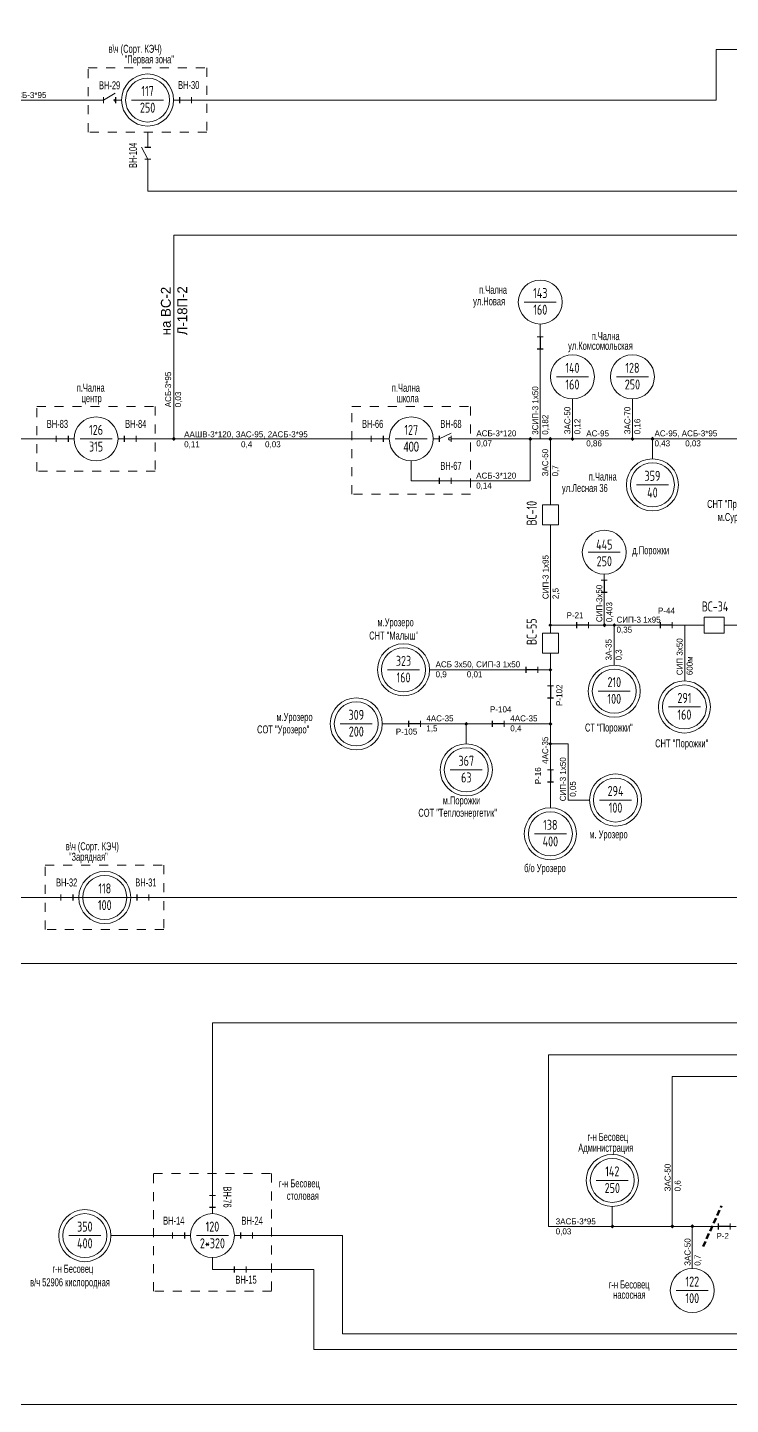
# Model space of a CAD drawing. Header units: millimetres. Extents: x 761 to 2477, y -1102 to -145.
# Drawn here: x 1523.4 to 1601.7, y -507.8 to -354.5 of the extents above; entities that cross this region are included whole.
import ezdxf
from ezdxf.enums import TextEntityAlignment as Align

# ---------------------------------------------------------------- set-up
doc = ezdxf.new("R2010")
doc.units = ezdxf.units.MM
doc.linetypes.add('HIDDEN', pattern=[9.525, 6.35, -3.175])
doc.linetypes.add('JIS_02_1.0', pattern=[2, 1, -1])
for name, color, linetype, lineweight in [('10_КВ', 250, 'Continuous', 18), ('АТРИБУТЫ', 7, 'Continuous', 13), ('РАЗЪЕД_РУБИЛЬН', 150, 'Continuous', 13), ('ТЕКСТ', 7, 'Continuous', 13)]:
    doc.layers.add(name, color=color, linetype=linetype, lineweight=lineweight)
doc.layers.add('Слой1', color=7, linetype='Continuous', lineweight=13, plot=False)
doc.layers.add('СХ_ОПЕРАТИВНАЯ', color=10, linetype='Continuous')
doc.layers.add('ШУНТ_РАЗЪЕД', color=161, linetype='Continuous')
doc.styles.add('ATTRIB', font='txt.shx', dxfattribs={"width": 0.7, "height": 5})
doc.styles.add('ТЕКСТ_МОДЕЛИ', font='txt.shx', dxfattribs={"width": 0.7, "height": 5})

# ---------------------------------------------------------------- blocks, each defined once
blk = doc.blocks.new('ОТВЕТВЛЕНИЕ')
at = {"color": 0, "linetype": 'ByBlock'}
blk.add_solid([(0, 1.06), (1.06, 0), (-1.06, 0), (0, -1.06)], dxfattribs=at)
blk = doc.blocks.new('ТРАНСФ_ПОДСТ')
at = {"color": 7}
blk.add_line((-8, -11), (8, -11), dxfattribs=at)
at = {"color": 0}
blk.add_circle((0, -11), 11, dxfattribs=at)
at = {"layer": 'АТРИБУТЫ', "style": 'ATTRIB', "width": 0.7, "flags": 4}
for tag, p in [('OBOZN', (0, -9)), ('MOCHNOCT', (0, -17.33))]:
    blk.add_attdef(tag, text='', height=5, dxfattribs=at).set_placement(p, align=Align.CENTER)
at = {"layer": 'АТРИБУТЫ', "style": 'ТЕКСТ_МОДЕЛИ', "width": 0.7}
blk.add_attdef('MESTO_1', text='', height=5, dxfattribs=at).set_placement((14, -11), align=Align.BOTTOM_LEFT)
blk.add_attdef('MESTO_2', text='', height=5, dxfattribs=at).set_placement((14, -12), align=Align.TOP_LEFT)
blk = doc.blocks.new('РАЗЪЕДИНИТЕЛЬ')
at = {"color": 0, "linetype": 'ByBlock'}
for p, q in [((0, 0), (0, -3)), ((0, -9), (0, -12))]:
    blk.add_line(p, q, dxfattribs=at)
at = {"layer": 'РАЗЪЕД_РУБИЛЬН', "color": 0, "linetype": 'ByBlock'}
blk.add_line((-1.5, -3), (1.5, -3), dxfattribs=at)
at = {"layer": 'СХ_ОПЕРАТИВНАЯ', "color": 0, "linetype": 'ByBlock'}
blk.add_line((-1.5, -9), (1.5, -9), dxfattribs=at)
at = {"layer": 'ШУНТ_РАЗЪЕД', "color": 0}
blk.add_line((0, -3), (0, -9), dxfattribs=at)
at = {"layer": 'РАЗЪЕД_РУБИЛЬН', "color": 7, "style": 'ATTRIB', "width": 0.7}
blk.add_attdef('ДИСП_НОМ', text='', height=5, dxfattribs=at).set_placement((-4.75, -6), align=Align.MIDDLE_RIGHT)
at = {"layer": 'РАЗЪЕД_РУБИЛЬН', "color": 7, "style": 'ATTRIB', "width": 0.7, "flags": 1}
blk.add_attdef('КОД', text='', height=5, dxfattribs=at).set_placement((-4.75, -12), align=Align.MIDDLE_RIGHT)
blk = doc.blocks.new('ВЫКЛ_НАГРУЗКИ')
at = {"color": 0, "linetype": 'ByBlock'}
for p, q in [((0, 0), (0, -3)), ((0, -9), (0, -12))]:
    blk.add_line(p, q, dxfattribs=at)
at = {"layer": 'РАЗЪЕД_РУБИЛЬН', "color": 0, "linetype": 'ByBlock'}
blk.add_line((-1.5, -3), (1.5, -3), dxfattribs=at)
at = {"layer": 'СХ_ОПЕРАТИВНАЯ', "color": 0, "linetype": 'ByBlock'}
blk.add_line((-1.5, -9), (1.5, -9), dxfattribs=at)
at = {"layer": 'РАЗЪЕД_РУБИЛЬН', "color": 7, "style": 'ATTRIB', "width": 0.7}
blk.add_attdef('ДИСП_НОМ', text='', height=5, dxfattribs=at).set_placement((-4.75, -6), align=Align.MIDDLE_RIGHT)
at = {"layer": 'РАЗЪЕД_РУБИЛЬН', "color": 7, "style": 'ATTRIB', "width": 0.7, "flags": 1}
blk.add_attdef('КОД', text='', height=5, dxfattribs=at).set_placement((-4.75, -12), align=Align.MIDDLE_RIGHT)
blk = doc.blocks.new('ВЫКЛЮЧАТЕЛЬ')
at = {"color": 0, "linetype": 'ByBlock'}
for p, q in [((0, 0), (0, -3)), ((0, -13), (0, -16))]:
    blk.add_line(p, q, dxfattribs=at)
blk.add_lwpolyline([(-4, -3), (4, -3), (4, -13), (-4, -13)], close=True, dxfattribs=at)
at = {"layer": 'АТРИБУТЫ', "style": 'ATTRIB', "width": 0.7}
blk.add_attdef('ДИСП_НОМ', text='', height=5, dxfattribs=at).set_placement((-6, -8), align=Align.MIDDLE_RIGHT)
at = {"layer": 'АТРИБУТЫ', "style": 'ATTRIB', "width": 0.7, "flags": 1}
blk.add_attdef('КОД', text='', height=5, dxfattribs=at).set_placement((-6, -14), align=Align.MIDDLE_RIGHT)

msp = doc.modelspace()

# ---------------------------------------------------------------- linework, layer by layer
at = {"layer": '10_КВ', "color": 7}
for p, q in [((1600.11, -362.56), (1600.11, -356.94)), ((1600.11, -356.94), (1698.26, -356.94)), ((1531.9, -362.59), (1533.17, -361.78)), ((1519.58, -362.59), (1529.41, -362.59)), ((1531.23, -362.59), (1529.41, -362.59)), ((1531.23, -362.59), (1531.9, -362.59)), ((1540.36, -362.56), (1541.7, -362.56)), ((1542.37, -362.56), (1600.11, -362.56)), ((1536.84, -367.15), (1536.84, -366.14)), ((1536.84, -369.16), (1536.13, -367.82)), ((1536.84, -369.83), (1536.84, -372.69)), ((1536.84, -372.69), (1552.37, -372.69)), ((1552.37, -372.71), (1622.52, -372.71)), ((1580.53, -388.92), (1580.53, -387.5)), ((1580.53, -400.29), (1580.53, -390.93)), ((1584.11, -400.29), (1584.11, -395.83)), ((1590.79, -400.29), (1590.79, -395.83)), ((1569.28, -400.29), (1570.61, -399.65)), ((1517.09, -400.29), (1525.94, -400.29)), ((1526.61, -400.29), (1528.61, -400.29)), ((1534.18, -400.29), (1535.52, -400.29)), ((1536.18, -400.29), (1539.72, -400.29)), ((1539.96, -400.29), (1561.04, -400.29)), ((1561.7, -400.29), (1563.04, -400.29)), ((1571.28, -400.29), (1579.42, -400.29)), ((1579.42, -404.96), (1579.42, -400.29)), ((1581.65, -400.29), (1579.42, -400.29)), ((1581.65, -400.29), (1583.87, -400.29)), ((1581.65, -400.29), (1581.65, -406.97)), ((1581.88, -400.29), (1584.11, -400.29)), ((1584.11, -400.29), (1590.79, -400.29)), ((1590.79, -400.29), (1593.02, -400.29)), ((1593.02, -400.29), (1593.02, -402.51)), ((1593.02, -400.29), (1606.29, -400.29)), ((1566.16, -402.74), (1566.16, -404.96)), ((1566.16, -404.96), (1568.61, -404.96)), ((1569.28, -404.96), (1570.61, -404.96)), ((1571.28, -404.96), (1579.42, -404.96)), ((1581.65, -410.53), (1581.65, -420.79)), ((1587.66, -421.03), (1587.66, -415.36)), ((1581.65, -421.03), (1583.87, -421.03)), ((1586.55, -421.03), (1588.77, -421.03)), ((1588.77, -425.48), (1588.77, -421.03)), ((1588.77, -421.03), (1593.23, -421.03)), ((1595.9, -421.03), (1598.13, -421.03)), ((1601.67, -421.03), (1608.35, -421.03)), ((1581.65, -424.49), (1581.65, -427.12)), ((1581.65, -426), (1568.2, -426)), ((1581.65, -429.79), (1581.65, -432.02)), ((1565.17, -432.02), (1562.94, -432.02)), ((1572.29, -432.02), (1567.84, -432.02)), ((1572.29, -432.02), (1574.52, -432.02)), ((1572.29, -432.02), (1572.29, -434.24)), ((1577.19, -432.02), (1581.65, -432.02)), ((1581.65, -432.02), (1581.65, -436.47)), ((1581.65, -439.14), (1581.65, -441.37)), ((1519.13, -451.35), (1558.1, -451.35)), ((1527.13, -451.35), (1528.46, -451.35)), ((1535.59, -451.35), (1536.93, -451.35)), ((1558.1, -451.35), (1759.7, -451.35)), ((1521.68, -458.71), (1767.91, -458.71)), ((1544.02, -486.55), (1544.02, -465.32)), ((1544.02, -465.32), (1770.92, -465.32)), ((1773.94, -468.87), (1581.44, -468.87)), ((1581.44, -468.87), (1581.44, -487.97)), ((1595.23, -472.6), (1595.23, -471.28)), ((1595.23, -471.28), (1783.34, -471.28)), ((1595.23, -483.52), (1595.23, -472.6)), ((1544.02, -481.65), (1544.02, -483.87)), ((1595.23, -487.97), (1595.23, -483.52)), ((1544.02, -485.88), (1544.02, -484.54)), ((1588.55, -487.97), (1588.55, -485.75)), ((1538.9, -489), (1532.7, -489)), ((1539.57, -489), (1540.9, -489)), ((1547.14, -489), (1548.47, -489)), ((1581.44, -487.97), (1588.55, -487.97)), ((1588.55, -487.97), (1595.23, -487.97)), ((1595.23, -487.97), (1597.46, -487.97)), ((1597.46, -487.97), (1599.69, -487.97)), ((1597.46, -488.21), (1597.46, -492.66)), ((1544.02, -491.45), (1544.02, -492.77)), ((1544.02, -492.77), (1545.79, -492.77)), ((1546.46, -492.77), (1547.79, -492.77))]:
    msp.add_line(p, q, dxfattribs=at)
at = {"layer": '10_КВ', "color": 140}
for p, q in [((1539.72, -386.12), (1539.72, -377.6)), ((1539.72, -377.6), (1632.58, -377.6)), ((1539.72, -400.29), (1539.72, -386.12))]:
    msp.add_line(p, q, dxfattribs=at)
at = {"layer": '10_КВ', "color": 7, "ltscale": 100}
for p, q in [((1596.61, -421.04), (1596.61, -427.22)), ((1581.65, -434.24), (1583.62, -434.24)), ((1583.62, -434.24), (1583.62, -440.5)), ((1586.01, -440.5), (1583.62, -440.5))]:
    msp.add_line(p, q, dxfattribs=at)
at = {"layer": '10_КВ', "color": 6, "linetype": 'HIDDEN', "lineweight": 60, "ltscale": 0.1}
msp.add_line((1598.66, -490.22), (1600.71, -485.68), dxfattribs=at)
at = {"layer": '10_КВ', "color": 7, "linetype": 'JIS_02_1.0'}
for points in [[(1530.18, -358.97), (1543.38, -358.97), (1543.38, -366.14), (1530.18, -366.14)], [(1524.45, -396.7), (1537.64, -396.7), (1537.64, -403.87), (1524.45, -403.87)], [(1559.55, -396.7), (1572.74, -396.7), (1572.74, -406.43), (1559.55, -406.43)], [(1525.41, -447.76), (1538.6, -447.76), (1538.6, -454.93), (1525.41, -454.93)], [(1537.47, -482.09), (1550.6, -482.09), (1550.6, -495.17), (1537.47, -495.17)]]:
    msp.add_lwpolyline(points, close=True, dxfattribs=at)
at = {"layer": '10_КВ', "color": 7, "ltscale": 100}
msp.add_lwpolyline([(1548.46, -492.77), (1555.31, -492.77), (1555.31, -501.69), (1632.31, -501.69), (1632.31, -477.04, -0.621286), (1632.34, -473.03), (1790.72, -473.03)], format="xyb", dxfattribs=at)
at = {"layer": '10_КВ', "color": 112, "ltscale": 100}
msp.add_lwpolyline([(1625.44, -499.93), (1558.51, -499.93), (1558.51, -489), (1548.81, -489)], dxfattribs=at)
at = {"layer": '10_КВ', "color": 7}
for centre, radius in [((1536.8, -362.56), 2.9), ((1533.14, -362.59), 0.0917), ((1570.47, -400.29), 0.147), ((1593.02, -405.41), 2.9), ((1565.3, -426), 2.9), ((1588.77, -428.38), 2.9), ((1596.58, -430.14), 2.9), ((1560.04, -432.02), 2.9), ((1572.29, -437.14), 2.9), ((1588.91, -440.5), 2.9), ((1581.65, -444.26), 2.9), ((1532.03, -451.35), 2.9), ((1588.55, -482.85), 2.9), ((1529.81, -489), 2.9)]:
    msp.add_circle(centre, radius, dxfattribs=at)
at = {"layer": 'Слой1', "color": 3}
msp.add_lwpolyline([(1425.25, -507.8), (1845.25, -507.8), (1845.25, -210.8), (1425.25, -210.8)], close=True, dxfattribs=at)

# ---------------------------------------------------------------- block references
at = {"layer": '10_КВ', "color": 7}
ref = msp.add_blockref('ТРАНСФ_ПОДСТ', (1536.8, -360.11), dxfattribs=dict(at, xscale=0.2227016151358459, yscale=0.2227016151358459, zscale=0.2227016151358459))
ref.add_attrib('MESTO_1', 'в\\ч (Сорт. КЭЧ)', dxfattribs={"layer": 'АТРИБУТЫ', "height": 0.8908, "width": 0.7}).set_placement((1532.46, -357.57), align=Align.BOTTOM_LEFT)
ref.add_attrib('MESTO_2', '"Первая зона"', dxfattribs={"layer": 'АТРИБУТЫ', "height": 0.8908, "width": 0.7}).set_placement((1534.25, -357.58), align=Align.TOP_LEFT)
ref.add_attrib('OBOZN', '117', dxfattribs={"layer": 'АТРИБУТЫ', "height": 1.114, "style": 'ATTRIB', "width": 0.7, "flags": 4}).set_placement((1536.8, -362.11), align=Align.CENTER)
ref.add_attrib('MOCHNOCT', '250', dxfattribs={"layer": 'АТРИБУТЫ', "height": 1.114, "style": 'ATTRIB', "width": 0.7, "flags": 4}).set_placement((1536.8, -363.97), align=Align.CENTER)
ref = msp.add_blockref('ВЫКЛ_НАГРУЗКИ', (1531.23, -362.59), dxfattribs=dict(at, xscale=-0.2227016151359577, yscale=0.2227016151359577, zscale=0.2227016151360001, rotation=90))
ref.add_attrib('ДИСП_НОМ', 'ВН-29', dxfattribs={"layer": 'РАЗЪЕД_РУБИЛЬН', "color": 7, "height": 0.891, "width": 0.7}).set_placement((1533.75, -360.92), align=Align.MIDDLE_RIGHT)
ref = msp.add_blockref('ВЫКЛ_НАГРУЗКИ', (1542.37, -362.56), dxfattribs=dict(at, xscale=0.2227016151359577, yscale=0.2227016151359577, zscale=0.2227016151359577, rotation=270))
ref.add_attrib('ДИСП_НОМ', 'ВН-30', dxfattribs={"layer": 'РАЗЪЕД_РУБИЛЬН', "color": 7, "height": 0.891, "width": 0.7}).set_placement((1541.38, -360.89), align=Align.MIDDLE)
ref = msp.add_blockref('ВЫКЛ_НАГРУЗКИ', (1536.84, -369.83), dxfattribs=dict(at, xscale=-0.2227016151359577, yscale=0.2227016151359577, zscale=0.2227016151360001, rotation=180))
ref.add_attrib('ДИСП_НОМ', 'ВН-104', dxfattribs={"layer": 'РАЗЪЕД_РУБИЛЬН', "color": 7, "height": 0.891, "rotation": 90, "width": 0.7}).set_placement((1535.17, -367.31), align=Align.MIDDLE_RIGHT)
ref = msp.add_blockref('ТРАНСФ_ПОДСТ', (1580.53, -382.6), dxfattribs=dict(at, xscale=0.2227016151359577, yscale=0.2227016151359577, zscale=0.2227016151359577))
ref.add_attrib('MESTO_1', 'п.Чална', dxfattribs={"layer": 'АТРИБУТЫ', "height": 0.891, "width": 0.7}).set_placement((1573.71, -384.4), align=Align.BOTTOM_LEFT)
ref.add_attrib('MESTO_2', 'ул.Новая', dxfattribs={"layer": 'АТРИБУТЫ', "height": 0.891, "width": 0.7}).set_placement((1573.05, -384.52), align=Align.TOP_LEFT)
ref.add_attrib('OBOZN', '143', dxfattribs={"layer": 'АТРИБУТЫ', "height": 1.114, "style": 'ATTRIB', "width": 0.7, "flags": 4}).set_placement((1580.53, -384.61), align=Align.CENTER)
ref.add_attrib('MOCHNOCT', '160', dxfattribs={"layer": 'АТРИБУТЫ', "height": 1.114, "style": 'ATTRIB', "width": 0.7, "flags": 4}).set_placement((1580.53, -386.46), align=Align.CENTER)
for name, p, xscale, yscale, zscale in [('РАЗЪЕДИНИТЕЛЬ', (1580.53, -388.25), 0.2227016151359577, 0.2227016151359577, 0.2227016151359577), ('ОТВЕТВЛЕНИЕ', (1539.72, -400.29), 0.2227016151358459, 0.2227016151358459, 0.2227016151358459), ('ОТВЕТВЛЕНИЕ', (1579.42, -400.29), 0.2227016151358459, 0.2227016151358459, 0.2227016151358459), ('ОТВЕТВЛЕНИЕ', (1581.65, -400.29), 0.2227016151358459, 0.2227016151358459, 0.2227016151358459), ('ОТВЕТВЛЕНИЕ', (1584.11, -400.29), 0.2227016151358459, 0.2227016151358459, 0.2227016151358459), ('ОТВЕТВЛЕНИЕ', (1590.79, -400.29), 0.2227016151358459, 0.2227016151358459, 0.2227016151358459), ('ОТВЕТВЛЕНИЕ', (1593.02, -400.29), 0.2227016151358459, 0.2227016151358459, 0.2227016151358459), ('РАЗЪЕДИНИТЕЛЬ', (1587.66, -415.36), 0.2227016151358459, 0.2227016151358459, 0.2227016151358459), ('ОТВЕТВЛЕНИЕ', (1581.65, -421.03), 0.2227016151358459, 0.2227016151358459, 0.2227016151358459), ('ОТВЕТВЛЕНИЕ', (1587.67, -421.03), 0.2227016151358459, 0.2227016151358459, 0.2227016151358459), ('ОТВЕТВЛЕНИЕ', (1588.78, -421.03), 0.2227016151358459, 0.2227016151358459, 0.2227016151358459), ('ОТВЕТВЛЕНИЕ', (1581.65, -426), 0.2227016151358459, 0.2227016151358459, 0.2227016151358459), ('РАЗЪЕДИНИТЕЛЬ', (1581.65, -427.12), 0.2227016151358459, 0.2227016151358459, 0.2227016151358459), ('ОТВЕТВЛЕНИЕ', (1572.29, -432.02), 0.2227016151358459, 0.2227016151358459, 0.2227016151358459), ('ОТВЕТВЛЕНИЕ', (1581.65, -432.02), 0.2227016151358459, 0.2227016151358459, 0.2227016151358459), ('ОТВЕТВЛЕНИЕ', (1581.65, -434.24), 0.2227016151358459, 0.2227016151358459, 0.2227016151358459), ('РАЗЪЕДИНИТЕЛЬ', (1581.65, -436.47), 0.2227016151358459, 0.2227016151358459, 0.2227016151358459), ('ОТВЕТВЛЕНИЕ', (1588.56, -487.97), 0.2227016151358459, 0.2227016151358459, 0.2227016151358459), ('ОТВЕТВЛЕНИЕ', (1595.24, -487.97), 0.2227016151358459, 0.2227016151358459, 0.2227016151358459), ('ОТВЕТВЛЕНИЕ', (1597.46, -487.97), 0.2227016151358459, 0.2227016151358459, 0.2227016151358459)]:
    msp.add_blockref(name, p, dxfattribs=dict(at, xscale=xscale, yscale=yscale, zscale=zscale))
ref = msp.add_blockref('ТРАНСФ_ПОДСТ', (1584.11, -390.93), dxfattribs=dict(at, xscale=0.2227016151358459, yscale=0.2227016151358459, zscale=0.2227016151358459))
ref.add_attrib('MESTO_1', 'п.Чална', dxfattribs={"layer": 'АТРИБУТЫ', "height": 0.891, "width": 0.7}).set_placement((1586.25, -389.56), align=Align.BOTTOM_LEFT)
ref.add_attrib('MESTO_2', 'ул.Комсомольская', dxfattribs={"layer": 'АТРИБУТЫ', "height": 0.8908, "width": 0.7}).set_placement((1583.63, -389.48), align=Align.TOP_LEFT)
ref.add_attrib('OBOZN', '140', dxfattribs={"layer": 'АТРИБУТЫ', "height": 1.114, "style": 'ATTRIB', "width": 0.7, "flags": 4}).set_placement((1584.11, -392.94), align=Align.CENTER)
ref.add_attrib('MOCHNOCT', '160', dxfattribs={"layer": 'АТРИБУТЫ', "height": 1.114, "style": 'ATTRIB', "width": 0.7, "flags": 4}).set_placement((1584.11, -394.79), align=Align.CENTER)
at = {"layer": '10_КВ', "color": 7, "xscale": 0.2227016151358459, "yscale": 0.2227016151358459, "zscale": 0.2227016151358459}
msp.add_blockref('ТРАНСФ_ПОДСТ', (1590.79, -390.93), dxfattribs=at).add_auto_attribs({'OBOZN': '128', 'MOCHNOCT': '250'})
at = {"layer": '10_КВ', "color": 7}
ref = msp.add_blockref('ТРАНСФ_ПОДСТ', (1531.06, -397.84), dxfattribs=dict(at, xscale=0.2227016151358459, yscale=0.2227016151358459, zscale=0.2227016151358459))
ref.add_attrib('MESTO_1', 'п.Чална', dxfattribs={"layer": 'АТРИБУТЫ', "height": 0.891, "width": 0.7}).set_placement((1528.91, -395.3), align=Align.BOTTOM_LEFT)
ref.add_attrib('MESTO_2', 'центр', dxfattribs={"layer": 'АТРИБУТЫ', "height": 0.891, "width": 0.7}).set_placement((1529.45, -395.31), align=Align.TOP_LEFT)
ref.add_attrib('OBOZN', '126', dxfattribs={"layer": 'АТРИБУТЫ', "height": 1.114, "style": 'ATTRIB', "width": 0.7, "flags": 4}).set_placement((1531.06, -399.84), align=Align.CENTER)
ref.add_attrib('MOCHNOCT', '315', dxfattribs={"layer": 'АТРИБУТЫ', "height": 1.114, "style": 'ATTRIB', "width": 0.7, "flags": 4}).set_placement((1531.06, -401.7), align=Align.CENTER)
ref = msp.add_blockref('ТРАНСФ_ПОДСТ', (1566.16, -397.84), dxfattribs=dict(at, xscale=0.2227016151358459, yscale=0.2227016151358459, zscale=0.2227016151358459))
ref.add_attrib('MESTO_1', 'п.Чална', dxfattribs={"layer": 'АТРИБУТЫ', "height": 0.891, "width": 0.7}).set_placement((1564.01, -395.31), align=Align.BOTTOM_LEFT)
ref.add_attrib('MESTO_2', 'школа', dxfattribs={"layer": 'АТРИБУТЫ', "height": 0.891, "width": 0.7}).set_placement((1564.55, -395.32), align=Align.TOP_LEFT)
ref.add_attrib('OBOZN', '127', dxfattribs={"layer": 'АТРИБУТЫ', "height": 1.114, "style": 'ATTRIB', "width": 0.7, "flags": 4}).set_placement((1566.16, -399.84), align=Align.CENTER)
ref.add_attrib('MOCHNOCT', '400', dxfattribs={"layer": 'АТРИБУТЫ', "height": 1.092, "width": 0.7, "flags": 4}).set_placement((1566.16, -401.7), align=Align.CENTER)
ref = msp.add_blockref('ВЫКЛ_НАГРУЗКИ', (1525.94, -400.29), dxfattribs=dict(at, xscale=-0.2227016151359717, yscale=0.2227016151359717, zscale=0.2227016151360001, rotation=90))
ref.add_attrib('ДИСП_НОМ', 'ВН-83', dxfattribs={"layer": 'РАЗЪЕД_РУБИЛЬН', "color": 7, "height": 0.891, "width": 0.7}).set_placement((1527.94, -398.62), align=Align.MIDDLE_RIGHT)
ref = msp.add_blockref('ВЫКЛ_НАГРУЗКИ', (1536.18, -400.29), dxfattribs=dict(at, xscale=0.2227016151359717, yscale=0.2227016151359717, zscale=0.2227016151359717, rotation=270))
ref.add_attrib('ДИСП_НОМ', 'ВН-84', dxfattribs={"layer": 'РАЗЪЕД_РУБИЛЬН', "color": 7, "height": 0.891, "width": 0.7}).set_placement((1535.48, -398.62), align=Align.MIDDLE)
ref = msp.add_blockref('ВЫКЛ_НАГРУЗКИ', (1561.04, -400.29), dxfattribs=dict(at, xscale=-0.2227016151359717, yscale=0.2227016151359717, zscale=0.2227016151360001, rotation=90))
ref.add_attrib('ДИСП_НОМ', 'ВН-66', dxfattribs={"layer": 'РАЗЪЕД_РУБИЛЬН', "color": 7, "height": 0.891, "width": 0.7}).set_placement((1563.04, -398.62), align=Align.MIDDLE_RIGHT)
ref = msp.add_blockref('ВЫКЛ_НАГРУЗКИ', (1571.28, -400.29), dxfattribs=dict(at, xscale=0.2227016151359717, yscale=0.2227016151359717, zscale=0.2227016151359717, rotation=270))
ref.add_attrib('ДИСП_НОМ', 'ВН-68', dxfattribs={"layer": 'РАЗЪЕД_РУБИЛЬН', "color": 7, "height": 0.891, "width": 0.7}).set_placement((1570.58, -398.62), align=Align.MIDDLE)
ref = msp.add_blockref('ВЫКЛ_НАГРУЗКИ', (1571.28, -404.96), dxfattribs=dict(at, xscale=0.2227016151359717, yscale=0.2227016151359717, zscale=0.2227016151359717, rotation=270))
ref.add_attrib('ДИСП_НОМ', 'ВН-67', dxfattribs={"layer": 'РАЗЪЕД_РУБИЛЬН', "color": 7, "height": 0.891, "width": 0.7}).set_placement((1570.58, -403.29), align=Align.MIDDLE)
ref = msp.add_blockref('ТРАНСФ_ПОДСТ', (1593.02, -402.96), dxfattribs=dict(at, xscale=0.2227016151358459, yscale=0.2227016151358459, zscale=0.2227016151358459))
ref.add_attrib('MESTO_1', 'п.Чална', dxfattribs={"layer": 'АТРИБУТЫ', "height": 0.891, "width": 0.7}).set_placement((1585.93, -405.2), align=Align.BOTTOM_LEFT)
ref.add_attrib('MESTO_2', 'ул.Лесная 36', dxfattribs={"layer": 'АТРИБУТЫ', "height": 0.8908, "width": 0.7}).set_placement((1582.94, -405.31), align=Align.TOP_LEFT)
ref.add_attrib('OBOZN', '359', dxfattribs={"layer": 'АТРИБУТЫ', "height": 1.114, "style": 'ATTRIB', "width": 0.7, "flags": 4}).set_placement((1593.02, -404.96), align=Align.CENTER)
ref.add_attrib('MOCHNOCT', '40', dxfattribs={"layer": 'АТРИБУТЫ', "height": 1.114, "style": 'ATTRIB', "width": 0.7, "flags": 4}).set_placement((1593.02, -406.82), align=Align.CENTER)
ref = msp.add_blockref('ВЫКЛЮЧАТЕЛЬ', (1581.65, -406.97), dxfattribs=dict(at, xscale=-0.2227016151358459, yscale=0.2227016151359717, zscale=0.2227016151360001))
ref.add_attrib('ДИСП_НОМ', 'ВС-10', dxfattribs={"layer": 'АТРИБУТЫ', "height": 1.114, "rotation": 90, "style": 'ATTRIB', "width": 0.7}).set_placement((1579.57, -407.19), align=Align.MIDDLE_RIGHT)
ref = msp.add_blockref('ТРАНСФ_ПОДСТ', (1609.41, -411.23), dxfattribs=dict(at, xscale=-0.2227016151358459, yscale=0.2227016151358459, zscale=0.2227016151358459, rotation=180))
ref.add_attrib('MESTO_1', 'м.Сургуба', dxfattribs={"layer": 'АТРИБУТЫ', "height": 0.891, "width": 0.7}).set_placement((1600.28, -409.7), align=Align.BOTTOM_LEFT)
ref.add_attrib('MESTO_2', 'СНТ "Природа"', dxfattribs={"layer": 'АТРИБУТЫ', "height": 0.8908, "width": 0.7}).set_placement((1599.11, -407.09), align=Align.TOP_LEFT)
ref.add_attrib('OBOZN', '160', dxfattribs={"layer": 'АТРИБУТЫ', "height": 1.114, "style": 'ATTRIB', "width": 0.7, "flags": 4}).set_placement((1609.41, -410.34), align=Align.CENTER)
ref.add_attrib('MOCHNOCT', '401', dxfattribs={"layer": 'АТРИБУТЫ', "height": 1.114, "style": 'ATTRIB', "width": 0.7, "flags": 4}).set_placement((1609.41, -408.48), align=Align.CENTER)
ref = msp.add_blockref('ТРАНСФ_ПОДСТ', (1587.66, -415.36), dxfattribs=dict(at, xscale=-0.2227016151358459, yscale=0.2227016151358459, zscale=0.2227016151358459, rotation=180))
ref.add_attrib('MESTO_1', 'д.Порожки', dxfattribs={"layer": 'АТРИБУТЫ', "height": 0.891, "width": 0.7}).set_placement((1590.78, -413.4), align=Align.BOTTOM_LEFT)
ref.add_attrib('OBOZN', '250', dxfattribs={"layer": 'АТРИБУТЫ', "height": 1.114, "style": 'ATTRIB', "width": 0.7, "flags": 4}).set_placement((1587.66, -414.47), align=Align.CENTER)
ref.add_attrib('MOCHNOCT', '445', dxfattribs={"layer": 'АТРИБУТЫ', "height": 1.114, "style": 'ATTRIB', "width": 0.7, "flags": 4}).set_placement((1587.66, -412.61), align=Align.CENTER)
ref = msp.add_blockref('ВЫКЛЮЧАТЕЛЬ', (1601.69, -421.03), dxfattribs=dict(at, xscale=-0.2227016151359717, yscale=0.2227016151359717, zscale=0.2227016151360001, rotation=270))
ref.add_attrib('ДИСП_НОМ', 'ВС-34', dxfattribs={"layer": 'АТРИБУТЫ', "height": 1.114, "style": 'ATTRIB', "width": 0.7}).set_placement((1601.47, -418.95), align=Align.MIDDLE_RIGHT)
ref = msp.add_blockref('ТРАНСФ_ПОДСТ', (1565.3, -423.55), dxfattribs=dict(at, xscale=0.2227016151358459, yscale=0.2227016151358459, zscale=0.2227016151358459))
ref.add_attrib('MESTO_1', 'м.Урозеро', dxfattribs={"layer": 'АТРИБУТЫ', "height": 0.891, "width": 0.7}).set_placement((1562.4, -421.42), align=Align.BOTTOM_LEFT)
ref.add_attrib('MESTO_2', 'СНТ "Малыш"', dxfattribs={"layer": 'АТРИБУТЫ', "height": 0.8908, "width": 0.7}).set_placement((1561.48, -421.74), align=Align.TOP_LEFT)
ref.add_attrib('OBOZN', '323', dxfattribs={"layer": 'АТРИБУТЫ', "height": 1.114, "style": 'ATTRIB', "width": 0.7, "flags": 4}).set_placement((1565.3, -425.56), align=Align.CENTER)
ref.add_attrib('MOCHNOCT', '160', dxfattribs={"layer": 'АТРИБУТЫ', "height": 1.114, "style": 'ATTRIB', "width": 0.7, "flags": 4}).set_placement((1565.3, -427.41), align=Align.CENTER)
ref = msp.add_blockref('ВЫКЛЮЧАТЕЛЬ', (1581.65, -421.26), dxfattribs=dict(at, xscale=-0.2227016151358459, yscale=0.2227016151359717, zscale=0.2227016151360001))
ref.add_attrib('ДИСП_НОМ', 'ВС-55', dxfattribs={"layer": 'АТРИБУТЫ', "height": 1.114, "rotation": 90, "style": 'ATTRIB', "width": 0.7}).set_placement((1579.57, -420.28), align=Align.MIDDLE_RIGHT)
at = {"layer": '10_КВ', "color": 7, "xscale": 0.2227016151359717, "yscale": 0.2227016151359717, "zscale": 0.2227016151359717, "rotation": 270}
for p in [(1586.55, -421.03), (1595.9, -421.03), (1580.92, -426), (1567.84, -432.02), (1577.19, -432.02)]:
    msp.add_blockref('РАЗЪЕДИНИТЕЛЬ', p, dxfattribs=at)
at = {"layer": '10_КВ', "color": 7}
ref = msp.add_blockref('ТРАНСФ_ПОДСТ', (1588.77, -425.93), dxfattribs=dict(at, xscale=0.2227016151358459, yscale=0.2227016151358459, zscale=0.2227016151358459))
ref.add_attrib('MESTO_1', 'СТ "Порожки"', dxfattribs={"layer": 'АТРИБУТЫ', "height": 0.8908, "width": 0.7}).set_placement((1585.51, -433.14), align=Align.BOTTOM_LEFT)
ref.add_attrib('OBOZN', '210', dxfattribs={"layer": 'АТРИБУТЫ', "height": 1.114, "style": 'ATTRIB', "width": 0.7, "flags": 4}).set_placement((1588.77, -427.93), align=Align.CENTER)
ref.add_attrib('MOCHNOCT', '100', dxfattribs={"layer": 'АТРИБУТЫ', "height": 1.114, "style": 'ATTRIB', "width": 0.7, "flags": 4}).set_placement((1588.77, -429.79), align=Align.CENTER)
ref = msp.add_blockref('ТРАНСФ_ПОДСТ', (1596.58, -427.69), dxfattribs=dict(at, xscale=0.2227016151358459, yscale=0.2227016151358459, zscale=0.2227016151358459))
ref.add_attrib('MESTO_1', 'СНТ "Порожки"', dxfattribs={"layer": 'АТРИБУТЫ', "height": 0.8908, "width": 0.7}).set_placement((1593.32, -434.9), align=Align.BOTTOM_LEFT)
ref.add_attrib('OBOZN', '291', dxfattribs={"layer": 'АТРИБУТЫ', "height": 1.114, "style": 'ATTRIB', "width": 0.7, "flags": 4}).set_placement((1596.58, -429.69), align=Align.CENTER)
ref.add_attrib('MOCHNOCT', '160', dxfattribs={"layer": 'АТРИБУТЫ', "height": 1.114, "style": 'ATTRIB', "width": 0.7, "flags": 4}).set_placement((1596.58, -431.55), align=Align.CENTER)
ref = msp.add_blockref('ТРАНСФ_ПОДСТ', (1560.04, -429.57), dxfattribs=dict(at, xscale=0.2227016151358459, yscale=0.2227016151358459, zscale=0.2227016151358459))
ref.add_attrib('MESTO_1', 'м.Урозеро', dxfattribs={"layer": 'АТРИБУТЫ', "height": 0.891, "width": 0.7}).set_placement((1551.14, -431.97), align=Align.BOTTOM_LEFT)
ref.add_attrib('MESTO_2', 'СОТ "Урозеро"', dxfattribs={"layer": 'АТРИБУТЫ', "height": 0.8908, "width": 0.7}).set_placement((1548.99, -432.19), align=Align.TOP_LEFT)
ref.add_attrib('OBOZN', '309', dxfattribs={"layer": 'АТРИБУТЫ', "height": 1.114, "style": 'ATTRIB', "width": 0.7, "flags": 4}).set_placement((1560.04, -431.57), align=Align.CENTER)
ref.add_attrib('MOCHNOCT', '200', dxfattribs={"layer": 'АТРИБУТЫ', "height": 1.114, "style": 'ATTRIB', "width": 0.7, "flags": 4}).set_placement((1560.04, -433.43), align=Align.CENTER)
ref = msp.add_blockref('ТРАНСФ_ПОДСТ', (1572.29, -434.69), dxfattribs=dict(at, xscale=0.2227016151358459, yscale=0.2227016151358459, zscale=0.2227016151358459))
ref.add_attrib('MESTO_1', 'м.Порожки', dxfattribs={"layer": 'АТРИБУТЫ', "height": 0.891, "width": 0.7}).set_placement((1569.67, -441.25), align=Align.BOTTOM_LEFT)
ref.add_attrib('MESTO_2', 'СОТ "Теплоэнергетик"', dxfattribs={"layer": 'АТРИБУТЫ', "height": 0.8908, "width": 0.7}).set_placement((1566.95, -441.47), align=Align.TOP_LEFT)
ref.add_attrib('OBOZN', '367', dxfattribs={"layer": 'АТРИБУТЫ', "height": 1.114, "style": 'ATTRIB', "width": 0.7, "flags": 4}).set_placement((1572.29, -436.69), align=Align.CENTER)
ref.add_attrib('MOCHNOCT', '63', dxfattribs={"layer": 'АТРИБУТЫ', "height": 1.114, "style": 'ATTRIB', "width": 0.7, "flags": 4}).set_placement((1572.29, -438.55), align=Align.CENTER)
ref = msp.add_blockref('ТРАНСФ_ПОДСТ', (1588.91, -438.05), dxfattribs=dict(at, xscale=0.2227016151358459, yscale=0.2227016151358459, zscale=0.2227016151358459))
ref.add_attrib('MESTO_1', 'м. Урозеро', dxfattribs={"layer": 'АТРИБУТЫ', "height": 0.891, "width": 0.7}).set_placement((1585.99, -445.03), align=Align.BOTTOM_LEFT)
ref.add_attrib('OBOZN', '294', dxfattribs={"layer": 'АТРИБУТЫ', "height": 1.114, "style": 'ATTRIB', "width": 0.7, "flags": 4}).set_placement((1588.91, -440.05), align=Align.CENTER)
ref.add_attrib('MOCHNOCT', '100', dxfattribs={"layer": 'АТРИБУТЫ', "height": 1.114, "style": 'ATTRIB', "width": 0.7, "flags": 4}).set_placement((1588.91, -441.91), align=Align.CENTER)
ref = msp.add_blockref('ТРАНСФ_ПОДСТ', (1581.65, -441.81), dxfattribs=dict(at, xscale=0.2227016151358459, yscale=0.2227016151358459, zscale=0.2227016151358459))
ref.add_attrib('MESTO_1', 'б/о Урозеро', dxfattribs={"layer": 'АТРИБУТЫ', "height": 0.8908, "width": 0.7}).set_placement((1578.73, -448.79), align=Align.BOTTOM_LEFT)
ref.add_attrib('OBOZN', '138', dxfattribs={"layer": 'АТРИБУТЫ', "height": 1.114, "style": 'ATTRIB', "width": 0.7, "flags": 4}).set_placement((1581.65, -443.82), align=Align.CENTER)
ref.add_attrib('MOCHNOCT', '400', dxfattribs={"layer": 'АТРИБУТЫ', "height": 1.114, "style": 'ATTRIB', "width": 0.7, "flags": 4}).set_placement((1581.65, -445.67), align=Align.CENTER)
ref = msp.add_blockref('ТРАНСФ_ПОДСТ', (1532.03, -448.9), dxfattribs=dict(at, xscale=0.2227016151358459, yscale=0.2227016151358459, zscale=0.2227016151358459))
ref.add_attrib('MESTO_1', 'в\\ч (Сорт. КЭЧ)', dxfattribs={"layer": 'АТРИБУТЫ', "height": 0.8908, "width": 0.7}).set_placement((1527.69, -446.36), align=Align.BOTTOM_LEFT)
ref.add_attrib('MESTO_2', '"Зарядная"', dxfattribs={"layer": 'АТРИБУТЫ', "height": 0.891, "width": 0.7}).set_placement((1528.03, -446.37), align=Align.TOP_LEFT)
ref.add_attrib('OBOZN', '118', dxfattribs={"layer": 'АТРИБУТЫ', "height": 1.114, "style": 'ATTRIB', "width": 0.7, "flags": 4}).set_placement((1532.03, -450.9), align=Align.CENTER)
ref.add_attrib('MOCHNOCT', '100', dxfattribs={"layer": 'АТРИБУТЫ', "height": 1.114, "style": 'ATTRIB', "width": 0.7, "flags": 4}).set_placement((1532.03, -452.76), align=Align.CENTER)
ref = msp.add_blockref('ВЫКЛ_НАГРУЗКИ', (1526.46, -451.35), dxfattribs=dict(at, xscale=-0.2227016151359577, yscale=0.2227016151359577, zscale=0.2227016151360001, rotation=90))
ref.add_attrib('ДИСП_НОМ', 'ВН-32', dxfattribs={"layer": 'РАЗЪЕД_РУБИЛЬН', "color": 7, "height": 0.891, "width": 0.7}).set_placement((1528.97, -449.68), align=Align.MIDDLE_RIGHT)
ref = msp.add_blockref('ВЫКЛ_НАГРУЗКИ', (1537.59, -451.35), dxfattribs=dict(at, xscale=0.2227016151359577, yscale=0.2227016151359577, zscale=0.2227016151359577, rotation=270))
ref.add_attrib('ДИСП_НОМ', 'ВН-31', dxfattribs={"layer": 'РАЗЪЕД_РУБИЛЬН', "color": 7, "height": 0.891, "width": 0.7}).set_placement((1536.61, -449.68), align=Align.MIDDLE)
ref = msp.add_blockref('ТРАНСФ_ПОДСТ', (1588.55, -480.4), dxfattribs=dict(at, xscale=0.2227016151358459, yscale=0.2227016151358459, zscale=0.2227016151358459))
ref.add_attrib('MESTO_1', 'г-н Бесовец', dxfattribs={"layer": 'АТРИБУТЫ', "height": 0.8908, "width": 0.7}).set_placement((1585.77, -478.72), align=Align.BOTTOM_LEFT)
ref.add_attrib('MESTO_2', 'Администрация', dxfattribs={"layer": 'АТРИБУТЫ', "height": 0.8908, "width": 0.7}).set_placement((1584.76, -478.77), align=Align.TOP_LEFT)
ref.add_attrib('OBOZN', '142', dxfattribs={"layer": 'АТРИБУТЫ', "height": 1.114, "style": 'ATTRIB', "width": 0.7, "flags": 4}).set_placement((1588.55, -482.4), align=Align.CENTER)
ref.add_attrib('MOCHNOCT', '250', dxfattribs={"layer": 'АТРИБУТЫ', "height": 1.114, "style": 'ATTRIB', "width": 0.7, "flags": 4}).set_placement((1588.55, -484.26), align=Align.CENTER)
ref = msp.add_blockref('ТРАНСФ_ПОДСТ', (1544.02, -486.55), dxfattribs=dict(at, xscale=0.2227016151358459, yscale=0.2227016151358459, zscale=0.2227016151358459))
ref.add_attrib('MESTO_1', 'г-н Бесовец', dxfattribs={"layer": 'АТРИБУТЫ', "height": 0.8908, "width": 0.7}).set_placement((1551.43, -483.89), align=Align.BOTTOM_LEFT)
ref.add_attrib('MESTO_2', 'столовая', dxfattribs={"layer": 'АТРИБУТЫ', "height": 0.891, "width": 0.7}).set_placement((1552.3, -484.12), align=Align.TOP_LEFT)
ref.add_attrib('OBOZN', '120', dxfattribs={"layer": 'АТРИБУТЫ', "height": 1.114, "style": 'ATTRIB', "width": 0.7, "flags": 4}).set_placement((1544.02, -488.55), align=Align.CENTER)
ref.add_attrib('MOCHNOCT', '2*320', dxfattribs={"layer": 'АТРИБУТЫ', "height": 1.114, "style": 'ATTRIB', "width": 0.7, "flags": 4}).set_placement((1544.02, -490.41), align=Align.CENTER)
ref = msp.add_blockref('ВЫКЛ_НАГРУЗКИ', (1544.02, -483.87), dxfattribs=dict(at, xscale=-0.2227016151358459, yscale=0.2227016151359717, zscale=0.2227016151360001))
ref.add_attrib('ДИСП_НОМ', 'ВН-76', dxfattribs={"layer": 'РАЗЪЕД_РУБИЛЬН', "color": 7, "height": 0.891, "rotation": 270, "width": 0.7}).set_placement((1545.69, -485.88), align=Align.MIDDLE_RIGHT)
ref = msp.add_blockref('ТРАНСФ_ПОДСТ', (1529.81, -486.55), dxfattribs=dict(at, xscale=0.2227016151358459, yscale=0.2227016151358459, zscale=0.2227016151358459))
ref.add_attrib('MESTO_1', 'г-н Бесовец', dxfattribs={"layer": 'АТРИБУТЫ', "height": 0.8908, "width": 0.7}).set_placement((1526.2, -493.4), align=Align.BOTTOM_LEFT)
ref.add_attrib('MESTO_2', 'в/ч 52906 кислородная', dxfattribs={"layer": 'АТРИБУТЫ', "height": 0.8908, "width": 0.7}).set_placement((1523.72, -493.75), align=Align.TOP_LEFT)
ref.add_attrib('OBOZN', '350', dxfattribs={"layer": 'АТРИБУТЫ', "height": 1.114, "style": 'ATTRIB', "width": 0.7, "flags": 4}).set_placement((1529.81, -488.55), align=Align.CENTER)
ref.add_attrib('MOCHNOCT', '400', dxfattribs={"layer": 'АТРИБУТЫ', "height": 1.114, "style": 'ATTRIB', "width": 0.7, "flags": 4}).set_placement((1529.81, -490.41), align=Align.CENTER)
ref = msp.add_blockref('ВЫКЛ_НАГРУЗКИ', (1538.9, -489), dxfattribs=dict(at, xscale=-0.2227016151359717, yscale=0.2227016151359717, zscale=0.2227016151360001, rotation=90))
ref.add_attrib('ДИСП_НОМ', 'ВН-14', dxfattribs={"layer": 'РАЗЪЕД_РУБИЛЬН', "color": 7, "height": 0.891, "width": 0.7}).set_placement((1540.9, -487.33), align=Align.MIDDLE_RIGHT)
ref = msp.add_blockref('ВЫКЛ_НАГРУЗКИ', (1549.14, -489), dxfattribs=dict(at, xscale=0.2227016151359717, yscale=0.2227016151359717, zscale=0.2227016151359717, rotation=270))
ref.add_attrib('ДИСП_НОМ', 'ВН-24', dxfattribs={"layer": 'РАЗЪЕД_РУБИЛЬН', "color": 7, "height": 0.891, "width": 0.7}).set_placement((1548.44, -487.33), align=Align.MIDDLE)
at = {"layer": '10_КВ', "color": 6, "xscale": 0.2227016151359717, "yscale": 0.2227016151359717, "zscale": 0.2227016151359717, "rotation": 270}
msp.add_blockref('РАЗЪЕДИНИТЕЛЬ', (1602.36, -487.97), dxfattribs=at)
at = {"layer": '10_КВ', "color": 7}
ref = msp.add_blockref('ВЫКЛ_НАГРУЗКИ', (1548.46, -492.77), dxfattribs=dict(at, xscale=0.2227016151359717, yscale=0.2227016151359717, zscale=0.2227016151359717, rotation=270))
ref.add_attrib('ДИСП_НОМ', 'ВН-15', dxfattribs={"layer": 'РАЗЪЕД_РУБИЛЬН', "color": 7, "height": 0.891, "width": 0.7}).set_placement((1547.76, -493.91), align=Align.MIDDLE)
ref = msp.add_blockref('ТРАНСФ_ПОДСТ', (1597.46, -492.66), dxfattribs=dict(at, xscale=0.2227016151358459, yscale=0.2227016151358459, zscale=0.2227016151358459))
ref.add_attrib('MESTO_1', 'г-н Бесовец', dxfattribs={"layer": 'АТРИБУТЫ', "height": 0.8908, "width": 0.7}).set_placement((1588.15, -495.15), align=Align.BOTTOM_LEFT)
ref.add_attrib('MESTO_2', 'насосная', dxfattribs={"layer": 'АТРИБУТЫ', "height": 0.891, "width": 0.7}).set_placement((1588.66, -495.13), align=Align.TOP_LEFT)
ref.add_attrib('OBOZN', '122', dxfattribs={"layer": 'АТРИБУТЫ', "height": 1.114, "style": 'ATTRIB', "width": 0.7, "flags": 4}).set_placement((1597.46, -494.67), align=Align.CENTER)
ref.add_attrib('MOCHNOCT', '100', dxfattribs={"layer": 'АТРИБУТЫ', "height": 1.114, "style": 'ATTRIB', "width": 0.7, "flags": 4}).set_placement((1597.46, -496.52), align=Align.CENTER)

# ---------------------------------------------------------------- texts
at = {"layer": 'ТЕКСТ', "color": 7, "attachment_point": 1}
for s, insert, char_height, width in [('АСБ-3*95', (1521.57, -361.67), 0.668, 21.4356), ('ААШВ-3*120, ЗАС-95, 2АСБ-3*95\\P0,11^I^I    0,4^I    0,03', (1540.87, -399.44), 0.6681, 21.4356), ('АСБ-3*120\\P0,07', (1573.41, -399.33), 0.668, 21.4356), ('АС-95\\P0,86', (1585.65, -399.34), 0.668, 21.4356), ('АС-95, АСБ-3*95\\P0,43^I   0,03', (1593.25, -399.34), 0.6681, 21.4356), ('АСБ-3*120\\P0,14', (1573.39, -404.04), 0.668, 21.4356), ('Р-21', (1583.46, -419.59), 0.668, 4.6221), ('Р-44', (1593.64, -419.08), 0.668, 4.6221), ('СИП-3 1х95\\P0,35', (1589.02, -420.08), 0.668, 21.4356), ('АСБ 3х50, СИП-3 1х50\\P0,9         0,01', (1568.87, -425.05), 0.6681, 12.8997), ('Р-104', (1574.93, -430.07), 0.668, 4.6221), ('4АС-35\\P1,5', (1567.84, -431.07), 0.668, 21.4356), ('4АС-35\\P0,4', (1577.19, -431.07), 0.668, 21.4356), ('Р-105', (1564.44, -432.54), 0.668, 4.6221), ('3АСБ-3*95\\P0,03', (1582.25, -487.08), 0.668, 21.4356), ('Р-2', (1600.16, -488.7), 0.655, 4.5315)]:
    msp.add_mtext(s, dxfattribs=dict(at, insert=insert, char_height=char_height, width=width))
at = {"layer": 'ТЕКСТ', "color": 7, "attachment_point": 1, "rotation": 90}
for s, insert, char_height, width in [('на ВС-2\\PЛ-18П-2', (1538.28, -388.75), 1.1, 9.7404), ('АСБ-3*95\\P0,03', (1538.75, -396.77), 0.668, 21.4356), ('3СИП-3 1х50\\P0,182', (1579.63, -399.83), 0.6681, 8.1819), ('ЗАС-50\\P0,12', (1583.21, -399.78), 0.668, 6.744), ('ЗАС-70\\P0,16', (1589.89, -399.78), 0.668, 6.744), ('ЗАС-50\\P0,7', (1580.74, -404.47), 0.668, 6.744), ('СИП-3 1х95\\P2,5', (1580.78, -418.13), 0.668, 6.744), ('СИП-3х50\\P0,403', (1586.76, -420.69), 0.668, 8.1819), ('3А-35\\P0,3', (1587.8, -424.96), 0.668, 6.744), ('СИП 3x50\\P600м', (1595.71, -426.6), 0.668, 6.6249), ('Р-102', (1582.31, -430.02), 0.668, 4.6221), ('4АС-35', (1580.74, -436.47), 0.668, 6.744), ('Р-16', (1579.94, -438.74), 0.668, 4.6221), ('СИП-3 1х50\\P  0,05', (1582.71, -440.64), 0.668, 6.744), ('ЗАС-50\\P0,6', (1594.37, -484.07), 0.668, 6.744), ('ЗАС-50\\P0,7', (1596.59, -492.36), 0.668, 6.744)]:
    msp.add_mtext(s, dxfattribs=dict(at, insert=insert, char_height=char_height, width=width))

doc.saveas('drawing.dxf')
